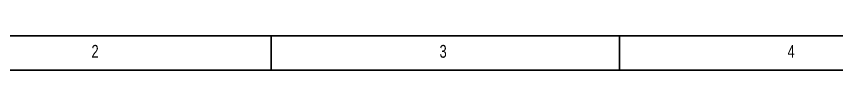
# Model space of a CAD drawing. Header units: millimetres. Extents: x 0 to 415, y 0 to 292.
# Drawn here: x 73.4 to 191.2, y 287 to 292 of the extents above; entities that cross this region are included whole.
import ezdxf

# ---------------------------------------------------------------- set-up
doc = ezdxf.new("R2010")
doc.units = ezdxf.units.MM
doc.styles.add('SEACAD_txt_shx', font='txt.shx', dxfattribs={"width": 0.75})

msp = doc.modelspace()

# ---------------------------------------------------------------- linework, layer by layer
at = {"color": 7, "linetype": 'Continuous', "lineweight": 35}
for p, q in [((415, 292), (5, 292)), ((110, 292), (110, 287)), ((160, 287), (160, 292)), ((410, 287), (10, 287))]:
    msp.add_line(p, q, dxfattribs=at)

# ---------------------------------------------------------------- texts
at = {"char_height": 1.852083, "width": 1.26903, "attachment_point": 1, "style": 'SEACAD_txt_shx'}
for s, insert in [('{\\fSETxt|b0||i0||c0|p34;\\C7;\\H1.852083333;\\W0.75;2}', (84.1667, 290.668)), ('{\\fSETxt|b0||i0||c0|p34;\\C7;\\H1.852083333;\\W0.75;3}', (134.1667, 290.668)), ('{\\fSETxt|b0||i0||c0|p34;\\C7;\\H1.852083333;\\W0.75;4}', (184.1667, 290.668))]:
    msp.add_mtext(s, dxfattribs=dict(at, insert=insert))

doc.saveas('drawing.dxf')
